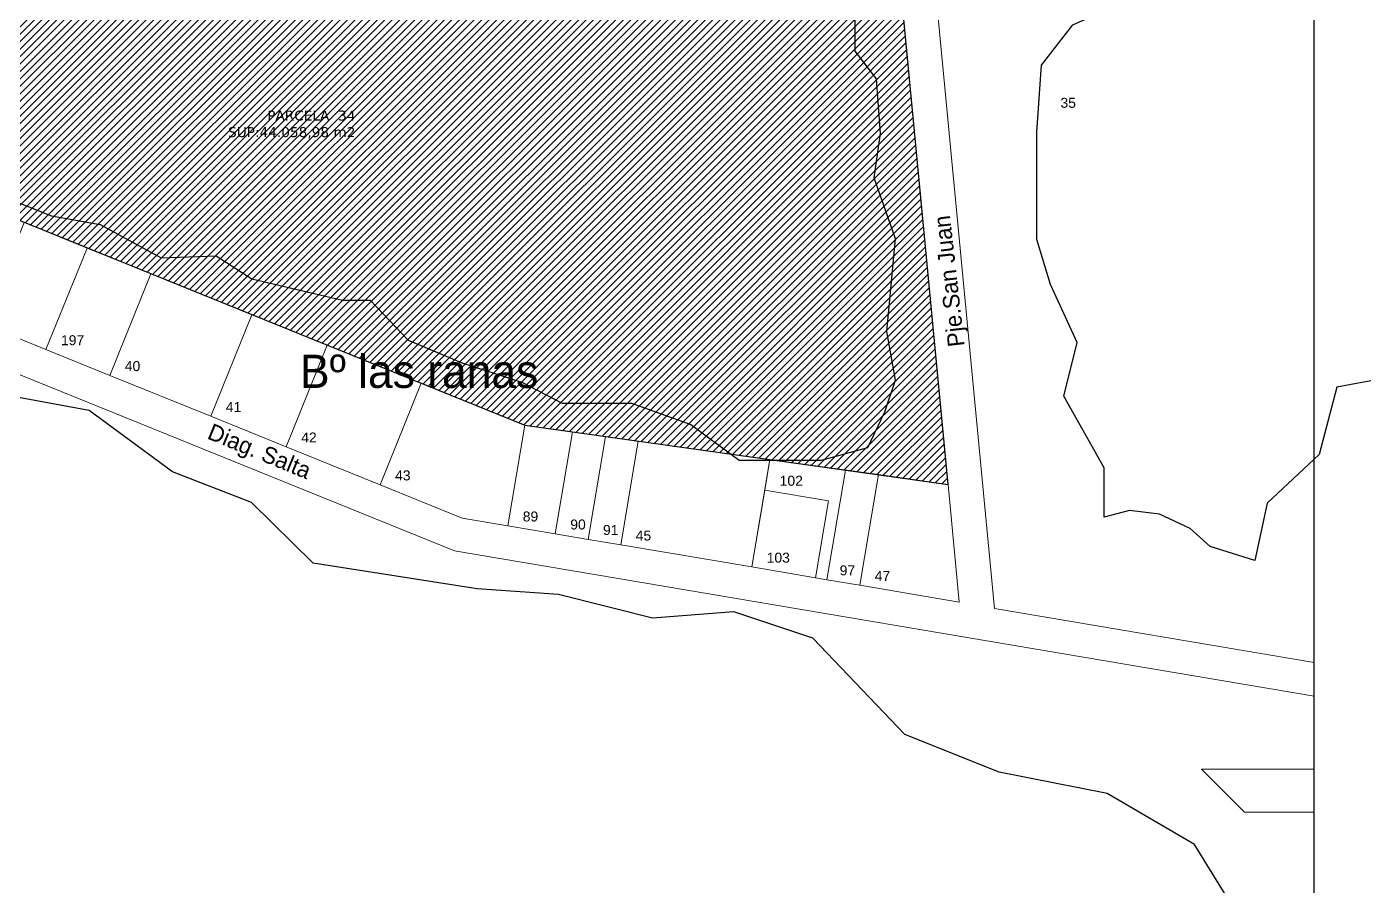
# Model space of a CAD drawing. Header units: millimetres. Extents: x 0 to 6558, y 60 to 10727.
# Drawn here: x 2792.2 to 3195, y 7882.3 to 8141.2 of the extents above; entities that cross this region are included whole.
import ezdxf

# ---------------------------------------------------------------- set-up
doc = ezdxf.new("R2010")
doc.units = ezdxf.units.MM
for name, color, linetype, lineweight in [('0 LAGUNA', 140, 'Continuous', 30), ('0 NOMBRE DE BARRIOS', 251, 'Continuous', 35), ('0 N° DE PARCELA', 255, 'Continuous', 25), ('0 SIG - PARCELAS', 252, 'Continuous', 18)]:
    doc.layers.add(name, color=color, linetype=linetype, lineweight=lineweight)
for name, color, linetype in [('0 NOMBRE DE CALLES', 255, 'Continuous'), ('0 SIG - CHACRAS', 253, 'Continuous'), ('TERRENO MUNICIPAL', 10, 'Continuous')]:
    doc.layers.add(name, color=color, linetype=linetype)
doc.styles.get("Standard").update_dxf_attribs({"font": 'arial.ttf'})
doc.styles.add('STYLE1', font='arial.ttf')

msp = doc.modelspace()

# ---------------------------------------------------------------- hatches: boundary and pattern name
at = {"layer": 'TERRENO MUNICIPAL'}
h = msp.add_hatch(dxfattribs=at)
h.set_pattern_fill('ANSI31', color=256, scale=0.5)
h.set_pattern_definition([(45, (-322.4474, 5693.1154), (-1.122532, 1.122532), [])])
h.paths.add_polyline_path([(3055.672, 8150.904), (2889.966, 8174.726), (2775.842, 8227.297), (2722.004, 8110.424), (2942.207, 8021.172), (3069.704, 8003.367)])

# ---------------------------------------------------------------- linework, layer by layer
at = {"layer": '0 LAGUNA'}
for points in [[(3047.468, 8095.717), (3049.374, 8109.051), (3048.103, 8125.559), (3041.749, 8133.814), (3041.749, 8151.593), (3032.219, 8154.132), (3004.264, 8151.593), (2982.662, 8149.688), (2970.59, 8155.402), (2955.977, 8157.307), (2932.469, 8157.942), (2925.48, 8163.657), (2907.69, 8166.197), (2894.983, 8165.562), (2870.84, 8166.832), (2870.84, 8166.832), (2858.133, 8163.657), (2844.155, 8171.911), (2831.448, 8173.181), (2817.706, 8189.229), (2801.627, 8197.992), (2785.061, 8191.176)], [(3047.468, 8095.717), (3049.374, 8109.051), (3048.103, 8125.559), (3041.749, 8133.814), (3041.749, 8151.593), (3032.219, 8154.132), (3004.264, 8151.593), (2982.662, 8149.688), (2970.59, 8155.402), (2955.977, 8157.307), (2932.469, 8157.942), (2925.48, 8163.657), (2907.69, 8166.197), (2894.983, 8165.562), (2870.84, 8166.832), (2870.84, 8166.832), (2858.133, 8163.657), (2844.155, 8171.911), (2831.448, 8173.181), (2817.706, 8189.229), (2801.627, 8197.992), (2785.061, 8191.176)], [(3047.468, 8095.717), (3049.374, 8109.051), (3048.103, 8125.559), (3041.749, 8133.814), (3041.749, 8151.593), (3032.219, 8154.132), (3004.264, 8151.593), (2982.662, 8149.688), (2970.59, 8155.402), (2955.977, 8157.307), (2932.469, 8157.942), (2925.48, 8163.657), (2907.69, 8166.197), (2894.983, 8165.562), (2870.84, 8166.832), (2870.84, 8166.832), (2858.133, 8163.657), (2844.155, 8171.911), (2831.448, 8173.181), (2817.706, 8189.229), (2801.627, 8197.992), (2785.061, 8191.176)], [(3047.468, 8095.717), (3049.374, 8109.051), (3048.103, 8125.559), (3041.749, 8133.814), (3041.749, 8151.593), (3032.219, 8154.132), (3004.264, 8151.593), (2982.662, 8149.688), (2970.59, 8155.402), (2955.977, 8157.307), (2932.469, 8157.942), (2925.48, 8163.657), (2907.69, 8166.197), (2894.983, 8165.562), (2870.84, 8166.832), (2870.84, 8166.832), (2858.133, 8163.657), (2844.155, 8171.911), (2831.448, 8173.181), (2817.706, 8189.229), (2801.627, 8197.992), (2785.061, 8191.176)], [(3097.803, 8129.635), (3107.244, 8141.766), (3119.382, 8147.157), (3131.521, 8144.461), (3146.357, 8148.505), (3165.239, 8145.809), (3176.028, 8157.94), (3185.469, 8166.027), (3194.91, 8179.506), (3204.351, 8191.637)], [(3097.803, 8129.635), (3107.244, 8141.766), (3119.382, 8147.157), (3131.521, 8144.461), (3146.357, 8148.505), (3165.239, 8145.809), (3176.028, 8157.94), (3185.469, 8166.027), (3194.91, 8179.506), (3204.351, 8191.637)], [(3208.397, 8036.632), (3186.818, 8032.588), (3181.423, 8012.37), (3165.823, 7997.671), (3165.823, 7997.671), (3162.088, 7980.39), (3148.667, 7984.675), (3142.58, 7990.067), (3133.41, 7994.382), (3124.318, 7995.518), (3124.318, 7995.518), (3116.685, 7993.5), (3116.685, 7993.5), (3116.685, 8008.327), (3104.547, 8029.893), (3108.593, 8046.067), (3100.501, 8063.589), (3096.454, 8077.068), (3096.454, 8091.895), (3096.454, 8109.417), (3097.803, 8129.635)], [(3208.397, 8036.632), (3186.818, 8032.588), (3181.423, 8012.37), (3165.823, 7997.671), (3165.823, 7997.671), (3162.088, 7980.39), (3148.667, 7984.675), (3142.58, 7990.067), (3133.41, 7994.382), (3124.318, 7995.518), (3124.318, 7995.518), (3116.685, 7993.5), (3116.685, 7993.5), (3116.685, 8008.327), (3104.547, 8029.893), (3108.593, 8046.067), (3100.501, 8063.589), (3096.454, 8077.068), (3096.454, 8091.895), (3096.454, 8109.417), (3097.803, 8129.635)], [(2781.891, 8091.272), (2799.681, 8084.287), (2814.295, 8081.637), (2832.719, 8071.588), (2849.238, 8072.223), (2860.039, 8065.239), (2887.359, 8058.889), (2895.619, 8058.889), (2907.055, 8046.825), (2923.574, 8039.84), (2941.364, 8034.126), (2953.436, 8027.776), (2974.402, 8027.776), (2992.192, 8021.427), (3006.805, 8010.632), (3022.689, 8010.632), (3031.584, 8010.632), (3045.562, 8014.442), (3050.644, 8025.236), (3053.821, 8034.761), (3051.28, 8049.365), (3053.821, 8077.303), (3047.468, 8095.717)], [(2781.891, 8091.272), (2799.681, 8084.287), (2814.295, 8081.637), (2832.719, 8071.588), (2849.238, 8072.223), (2860.039, 8065.239), (2887.359, 8058.889), (2895.619, 8058.889), (2907.055, 8046.825), (2923.574, 8039.84), (2941.364, 8034.126), (2953.436, 8027.776), (2974.402, 8027.776), (2992.192, 8021.427), (3006.805, 8010.632), (3022.689, 8010.632), (3031.584, 8010.632), (3045.562, 8014.442), (3050.644, 8025.236), (3053.821, 8034.761), (3051.28, 8049.365), (3053.821, 8077.303), (3047.468, 8095.717)], [(2781.891, 8091.272), (2799.681, 8084.287), (2814.295, 8081.637), (2832.719, 8071.588), (2849.238, 8072.223), (2860.039, 8065.239), (2887.359, 8058.889), (2895.619, 8058.889), (2907.055, 8046.825), (2923.574, 8039.84), (2941.364, 8034.126), (2953.436, 8027.776), (2974.402, 8027.776), (2992.192, 8021.427), (3006.805, 8010.632), (3022.689, 8010.632), (3031.584, 8010.632), (3045.562, 8014.442), (3050.644, 8025.236), (3053.821, 8034.761), (3051.28, 8049.365), (3053.821, 8077.303), (3047.468, 8095.717)], [(2781.891, 8091.272), (2799.681, 8084.287), (2814.295, 8081.637), (2832.719, 8071.588), (2849.238, 8072.223), (2860.039, 8065.239), (2887.359, 8058.889), (2895.619, 8058.889), (2907.055, 8046.825), (2923.574, 8039.84), (2941.364, 8034.126), (2953.436, 8027.776), (2974.402, 8027.776), (2992.192, 8021.427), (3006.805, 8010.632), (3022.689, 8010.632), (3031.584, 8010.632), (3045.562, 8014.442), (3050.644, 8025.236), (3053.821, 8034.761), (3051.28, 8049.365), (3053.821, 8077.303), (3047.468, 8095.717)], [(3166.729, 7857.937), (3143.96, 7894.889), (3117.581, 7910.213), (3085.069, 7916.649), (3056.649, 7927.996), (3028.919, 7957.028), (3005.151, 7964.946), (2980.689, 7963.075), (2952.332, 7970.224), (2927.855, 7971.91), (2878.471, 7979.667), (2859.899, 7997.937), (2836.13, 8007.175), (2811.041, 8025.65), (2781.991, 8030.928)]]:
    msp.add_lwpolyline(points, dxfattribs=at)
at = {"layer": '0 SIG - CHACRAS'}
msp.add_lwpolyline([(2199.979, 7425.105), (3179.979, 7425.105), (3179.979, 8400.105), (2199.979, 8400.105)], close=True, dxfattribs=at)
at = {"layer": '0 SIG - PARCELAS'}
for points in [[(2775.924, 8227.474), (2721.98, 8110.371), (2737.69, 8104.008), (2749.832, 8099.09), (2771.984, 8090.118), (2781.252, 8086.364), (2791.448, 8082.234), (2810.541, 8074.5), (2829.634, 8066.767), (2860.035, 8054.453), (2882.743, 8045.256), (2911.012, 8033.805), (2942.207, 8021.172), (2956.577, 8019.165), (2966.485, 8017.781), (2976.379, 8016.4), (3016.015, 8010.865), (3048.708, 8006.299), (3069.704, 8003.367), (3055.672, 8150.904), (2889.966, 8174.726)], [(2775.924, 8227.474), (2721.98, 8110.371), (2737.69, 8104.008), (2749.832, 8099.09), (2771.984, 8090.118), (2781.252, 8086.364), (2791.448, 8082.234), (2810.541, 8074.5), (2829.634, 8066.767), (2860.035, 8054.453), (2882.743, 8045.256), (2911.012, 8033.805), (2942.207, 8021.172), (2956.577, 8019.165), (2966.485, 8017.781), (2976.379, 8016.4), (3016.015, 8010.865), (3048.708, 8006.299), (3069.704, 8003.367), (3055.672, 8150.904), (2889.966, 8174.726)], [(3149.958, 8153.173), (3066.138, 8150.279), (3083.678, 7965.972), (3179.979, 7949.715), (3179.979, 8172.215)], [(3149.958, 8153.173), (3066.138, 8150.279), (3083.678, 7965.972), (3179.979, 7949.715), (3179.979, 8172.215)], [(2687.755, 8077.806), (2608.285, 8027.62), (2593.983, 7979.678), (2622.557, 7869.937), (2620.397, 7784.965), (2631.004, 7735.744), (2637.219, 7682.597), (2678.011, 7588.03), (2809.675, 7477.06), (2813.026, 7477.056), (2881.682, 7499.172), (2886.281, 7484.895), (3179.979, 7579.505), (3179.979, 7939.585), (2921.036, 7983.317)], [(2956.577, 8019.165), (2942.207, 8021.172), (2937.091, 7990.874), (2951.399, 7988.458)], [(2956.577, 8019.165), (2942.207, 8021.172), (2937.091, 7990.874), (2951.399, 7988.458)], [(2966.485, 8017.781), (2956.577, 8019.165), (2951.399, 7988.458), (2961.259, 7986.794)], [(2966.485, 8017.781), (2956.577, 8019.165), (2951.399, 7988.458), (2961.259, 7986.794)], [(2976.379, 8016.4), (2966.485, 8017.781), (2961.259, 7986.794), (2971.11, 7985.13)], [(2976.379, 8016.4), (2966.485, 8017.781), (2961.259, 7986.794), (2971.11, 7985.13)], [(3033.687, 7998.396), (3029.779, 7975.224), (3033.231, 7974.641), (3038.788, 8007.612), (3016.015, 8010.865), (3014.464, 8001.642)], [(3048.708, 8006.299), (3038.788, 8007.612), (3033.231, 7974.641), (3043.091, 7972.976)], [(3048.708, 8006.299), (3038.788, 8007.612), (3033.231, 7974.641), (3043.091, 7972.976)], [(3033.687, 7998.396), (3014.464, 8001.642), (3010.552, 7978.47), (3029.779, 7975.224)], [(3033.687, 7998.396), (3014.464, 8001.642), (3010.552, 7978.47), (3029.779, 7975.224)]]:
    msp.add_lwpolyline(points, close=True, dxfattribs=at)
for points in [[(2829.634, 8066.767), (2791.448, 8082.234), (2779.061, 8051.643), (2817.247, 8036.176), (2829.634, 8066.767)], [(2810.412, 8074.555), (2791.448, 8082.234), (2779.061, 8051.643), (2798.024, 8043.962), (2810.411, 8074.553)], [(2810.412, 8074.555), (2791.448, 8082.234), (2779.061, 8051.643), (2798.024, 8043.962), (2810.411, 8074.553)], [(2829.634, 8066.767), (2810.411, 8074.553), (2798.024, 8043.962), (2817.247, 8036.176), (2829.634, 8066.767)], [(2829.634, 8066.767), (2810.411, 8074.553), (2798.024, 8043.962), (2817.247, 8036.176), (2829.634, 8066.767)], [(2860.035, 8054.453), (2829.634, 8066.767), (2817.247, 8036.176), (2847.648, 8023.862), (2860.035, 8054.453)], [(2860.035, 8054.453), (2829.634, 8066.767), (2817.247, 8036.176), (2847.648, 8023.862), (2860.035, 8054.453)], [(2882.743, 8045.256), (2860.035, 8054.453), (2847.648, 8023.862), (2870.356, 8014.665), (2882.743, 8045.256)], [(2882.743, 8045.256), (2860.035, 8054.453), (2847.648, 8023.862), (2870.356, 8014.665), (2882.743, 8045.256)], [(2911.012, 8033.805), (2882.743, 8045.256), (2870.356, 8014.665), (2898.625, 8003.214), (2911.012, 8033.805)], [(2911.012, 8033.805), (2882.743, 8045.256), (2870.356, 8014.665), (2898.625, 8003.214), (2911.012, 8033.805)], [(2942.207, 8021.172), (2911.012, 8033.805), (2898.625, 8003.214), (2923.372, 7993.191), (2937.091, 7990.874), (2942.207, 8021.172)], [(2942.207, 8021.172), (2911.012, 8033.805), (2898.625, 8003.214), (2923.372, 7993.191), (2937.091, 7990.874), (2942.207, 8021.172)], [(3016.015, 8010.865), (2976.379, 8016.4), (2971.11, 7985.13), (3010.552, 7978.47), (3016.015, 8010.865)], [(3016.015, 8010.865), (2976.379, 8016.4), (2971.11, 7985.13), (3010.552, 7978.47), (3016.015, 8010.865)], [(3029.779, 7975.224), (3033.231, 7974.641), (3038.8, 8007.683), (3016.015, 8010.865), (3014.464, 8001.642), (3033.687, 7998.396), (3029.779, 7975.224), (3033.231, 7974.641)], [(3069.704, 8003.367), (3048.708, 8006.299), (3043.091, 7972.976), (3073.086, 7967.911), (3069.704, 8003.367)], [(3069.704, 8003.367), (3048.708, 8006.299), (3043.091, 7972.976), (3073.086, 7967.911), (3069.704, 8003.367)], [(3179.979, 7904.585), (3179.979, 7917.585), (3145.979, 7917.585), (3158.979, 7904.585), (3179.979, 7904.585)], [(3179.979, 7904.585), (3179.979, 7917.585), (3145.979, 7917.585), (3158.979, 7904.585), (3179.979, 7904.585)]]:
    msp.add_lwpolyline(points, dxfattribs=at)
msp.add_point((2882.743, 8045.256), dxfattribs=at)
msp.add_point((2882.743, 8045.256), dxfattribs=at)
at = {"layer": 'TERRENO MUNICIPAL'}
msp.add_lwpolyline([(3055.672, 8150.904), (2889.966, 8174.726), (2775.842, 8227.297), (2722.004, 8110.424), (2942.207, 8021.172), (3069.704, 8003.367), (3055.672, 8150.904)], dxfattribs=at)

# ---------------------------------------------------------------- texts
at = {"layer": '0 NOMBRE DE BARRIOS', "linetype": 'Continuous', "lineweight": 25, "insert": (2910.405, 8037.337), "char_height": 10, "width": 338.88889, "attachment_point": 5}
msp.add_mtext('{\\fBankGothic Lt BT|b0|i0|c0|p34;Bº las ranas}', dxfattribs=at)
at = {"layer": '0 NOMBRE DE CALLES', "char_height": 5, "width": 783.33333, "attachment_point": 4}
for s, insert, rotation in [('\\pt10;{\\fBankGothic Lt BT|b0|i0|c0|p34;Pje.San Juan}', (3072.962, 8044.874), 96.42903), ('\\pt10;{\\fBankGothic Lt BT|b0|i0|c0|p34;Diag. Salta}', (2846.938, 8018.869), 337.71203)]:
    msp.add_mtext(s, dxfattribs=dict(at, insert=insert, rotation=rotation))
at = {"layer": '0 N° DE PARCELA', "char_height": 3, "style": 'STYLE1'}
for s, insert, attachment_point in [('35', (3103.538, 8118.269), 4), ('{\\fVerdana|b0|i0|c0|p34;PARCELA  34\\PSUP:44.058,98 m2  }', (2891.223, 8111.72), 6), ('197', (2802.543, 8046.763), 4), ('40', (2821.762, 8038.968), 4), ('41', (2852.169, 8026.668), 4), ('42', (2874.878, 8017.473), 4), ('43', (2903.148, 8006.025), 4), ('102', (3018.979, 8004.435), 4), ('89', (2941.607, 7993.667), 4), ('90', (2955.914, 7991.251), 4), ('91', (2965.774, 7989.586), 4), ('45', (2975.625, 7987.923), 4), ('103', (3015.067, 7981.263), 4), ('97', (3037.052, 7977.433), 4), ('47', (3047.606, 7975.768), 4)]:
    msp.add_mtext(s, dxfattribs=dict(at, insert=insert, attachment_point=attachment_point))

doc.saveas('drawing.dxf')
